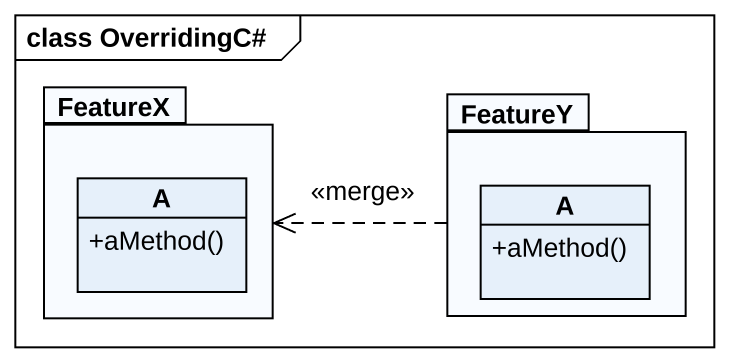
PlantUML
@startuml
mainframe class OverridingC#
hide circle
hide empty members
skinparam classAttributeIconSize 0
package FeatureX {
  class A {
    +aMethod()
  }
}
package FeatureY {
  class "A" as A_2 {
    +aMethod()
  }
}
FeatureY .left.> FeatureX : <<merge>>
@enduml
